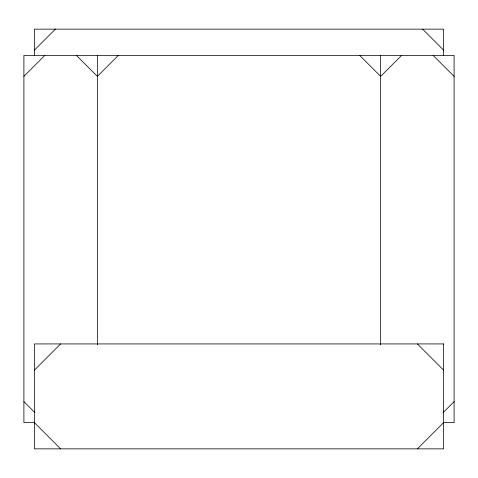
<?xml version="1.0" encoding="UTF-8"?>
<svg xmlns="http://www.w3.org/2000/svg" width="478" height="478" viewBox="0 0 478 478"><rect width="100%" height="100%" fill="white"/><g stroke="black" fill="none" stroke-linecap="round" stroke-linejoin="round"><path stroke-width="0.72" d="M34.392 50.13L55.376 29.146M23.9 76.361L44.884 55.376M118.335 55.376L97.351 76.361L76.361 55.376M34.392 370.157L60.622 343.927M401.64 55.376L380.649 76.361L359.665 55.376M443.082 412.651L454.1 401.64M417.378 448.854L443.608 422.624M34.757 422.624L23.9 422.624L23.9 55.376L454.1 55.376L454.1 422.624L443.243 422.624M422.624 29.146L443.608 50.13M433.116 55.376L454.1 76.361M417.378 343.927L443.608 370.157M23.9 401.64L34.918 412.651M34.392 422.624L60.622 448.854M443.608 55.358L443.608 29.146L34.392 29.146L34.392 55.358M380.649 55.376L380.649 344.757M97.351 55.376L97.351 344.757M443.608 343.927L34.392 343.927L34.392 448.854L443.608 448.854L443.608 343.927"/></g></svg>
